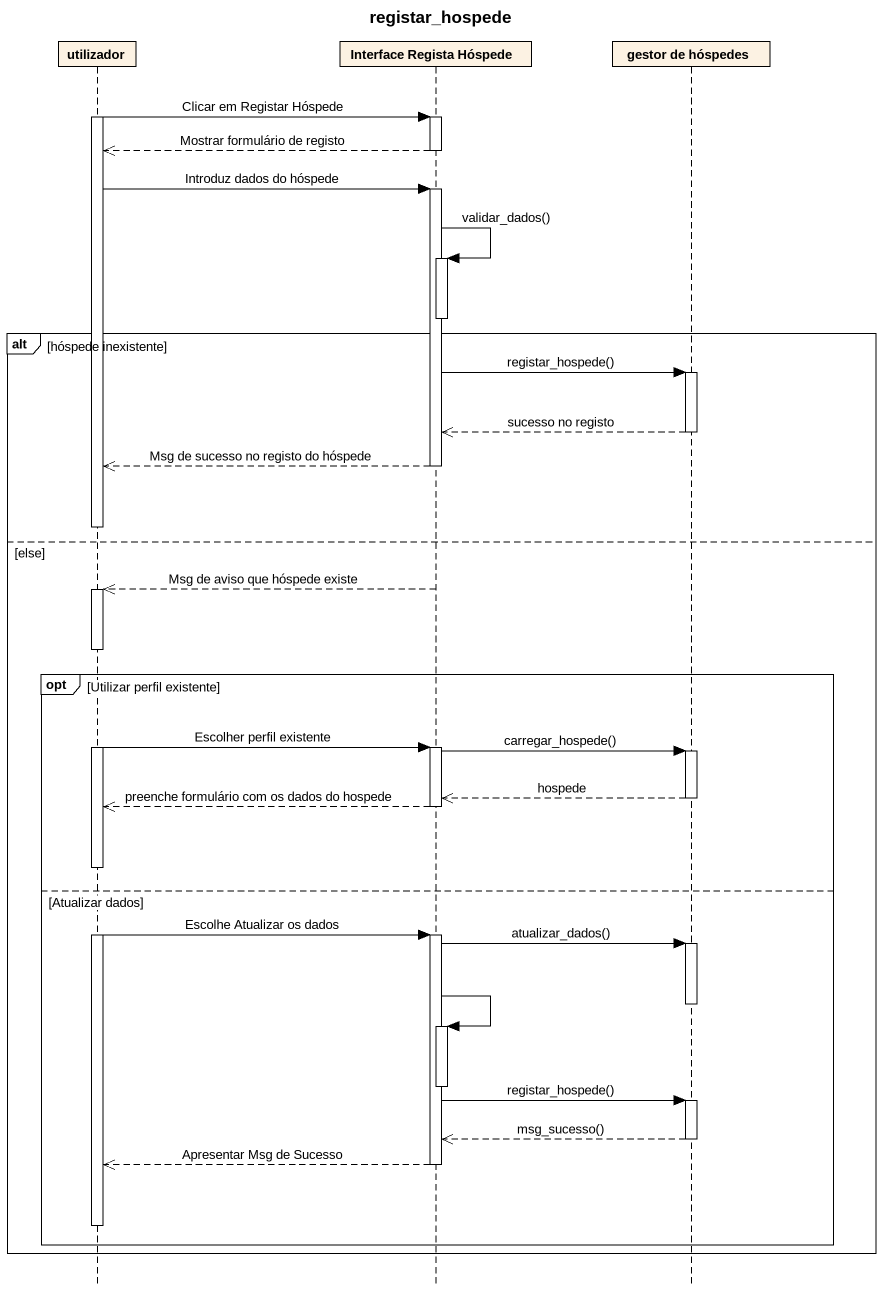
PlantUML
@startuml
title registar_hospede
hide footbox
participant utilizador
participant "Interface Regista Hóspede" as Interface_Regista_Hóspede
participant "gestor de hóspedes" as gestor_de_hóspedes

activate utilizador
utilizador -> Interface_Regista_Hóspede : Clicar em Registar Hóspede
activate Interface_Regista_Hóspede
Interface_Regista_Hóspede -->> utilizador : Mostrar formulário de registo
deactivate Interface_Regista_Hóspede
utilizador -> Interface_Regista_Hóspede : Introduz dados do hóspede
activate Interface_Regista_Hóspede
Interface_Regista_Hóspede -> Interface_Regista_Hóspede : validar_dados()
activate Interface_Regista_Hóspede
deactivate Interface_Regista_Hóspede
alt hóspede inexistente
  Interface_Regista_Hóspede -> gestor_de_hóspedes : registar_hospede()
  activate gestor_de_hóspedes
  gestor_de_hóspedes -->> Interface_Regista_Hóspede : sucesso no registo
  deactivate gestor_de_hóspedes
  Interface_Regista_Hóspede -->> utilizador : Msg de sucesso no registo do hóspede
  deactivate Interface_Regista_Hóspede
  deactivate utilizador
else else
  Interface_Regista_Hóspede -->> utilizador : Msg de aviso que hóspede existe
  activate utilizador
  opt Utilizar perfil existente
    utilizador -> Interface_Regista_Hóspede : Escolher perfil existente
    activate Interface_Regista_Hóspede
    Interface_Regista_Hóspede -> gestor_de_hóspedes : carregar_hospede()
    activate gestor_de_hóspedes
    gestor_de_hóspedes -->> Interface_Regista_Hóspede : hospede
    deactivate gestor_de_hóspedes
    Interface_Regista_Hóspede -->> utilizador : preenche formulário com os dados do hospede
    deactivate Interface_Regista_Hóspede
  else Atualizar dados
    utilizador -> Interface_Regista_Hóspede : Escolhe Atualizar os dados
    activate Interface_Regista_Hóspede
    Interface_Regista_Hóspede -> gestor_de_hóspedes : atualizar_dados()
    activate gestor_de_hóspedes
    deactivate gestor_de_hóspedes
    Interface_Regista_Hóspede -> Interface_Regista_Hóspede
    activate Interface_Regista_Hóspede
    deactivate Interface_Regista_Hóspede
    Interface_Regista_Hóspede -> gestor_de_hóspedes : registar_hospede()
    activate gestor_de_hóspedes
    gestor_de_hóspedes -->> Interface_Regista_Hóspede : msg_sucesso()
    deactivate gestor_de_hóspedes
    Interface_Regista_Hóspede -->> utilizador : Apresentar Msg de Sucesso
    deactivate Interface_Regista_Hóspede
    deactivate utilizador
  end
end
@enduml
